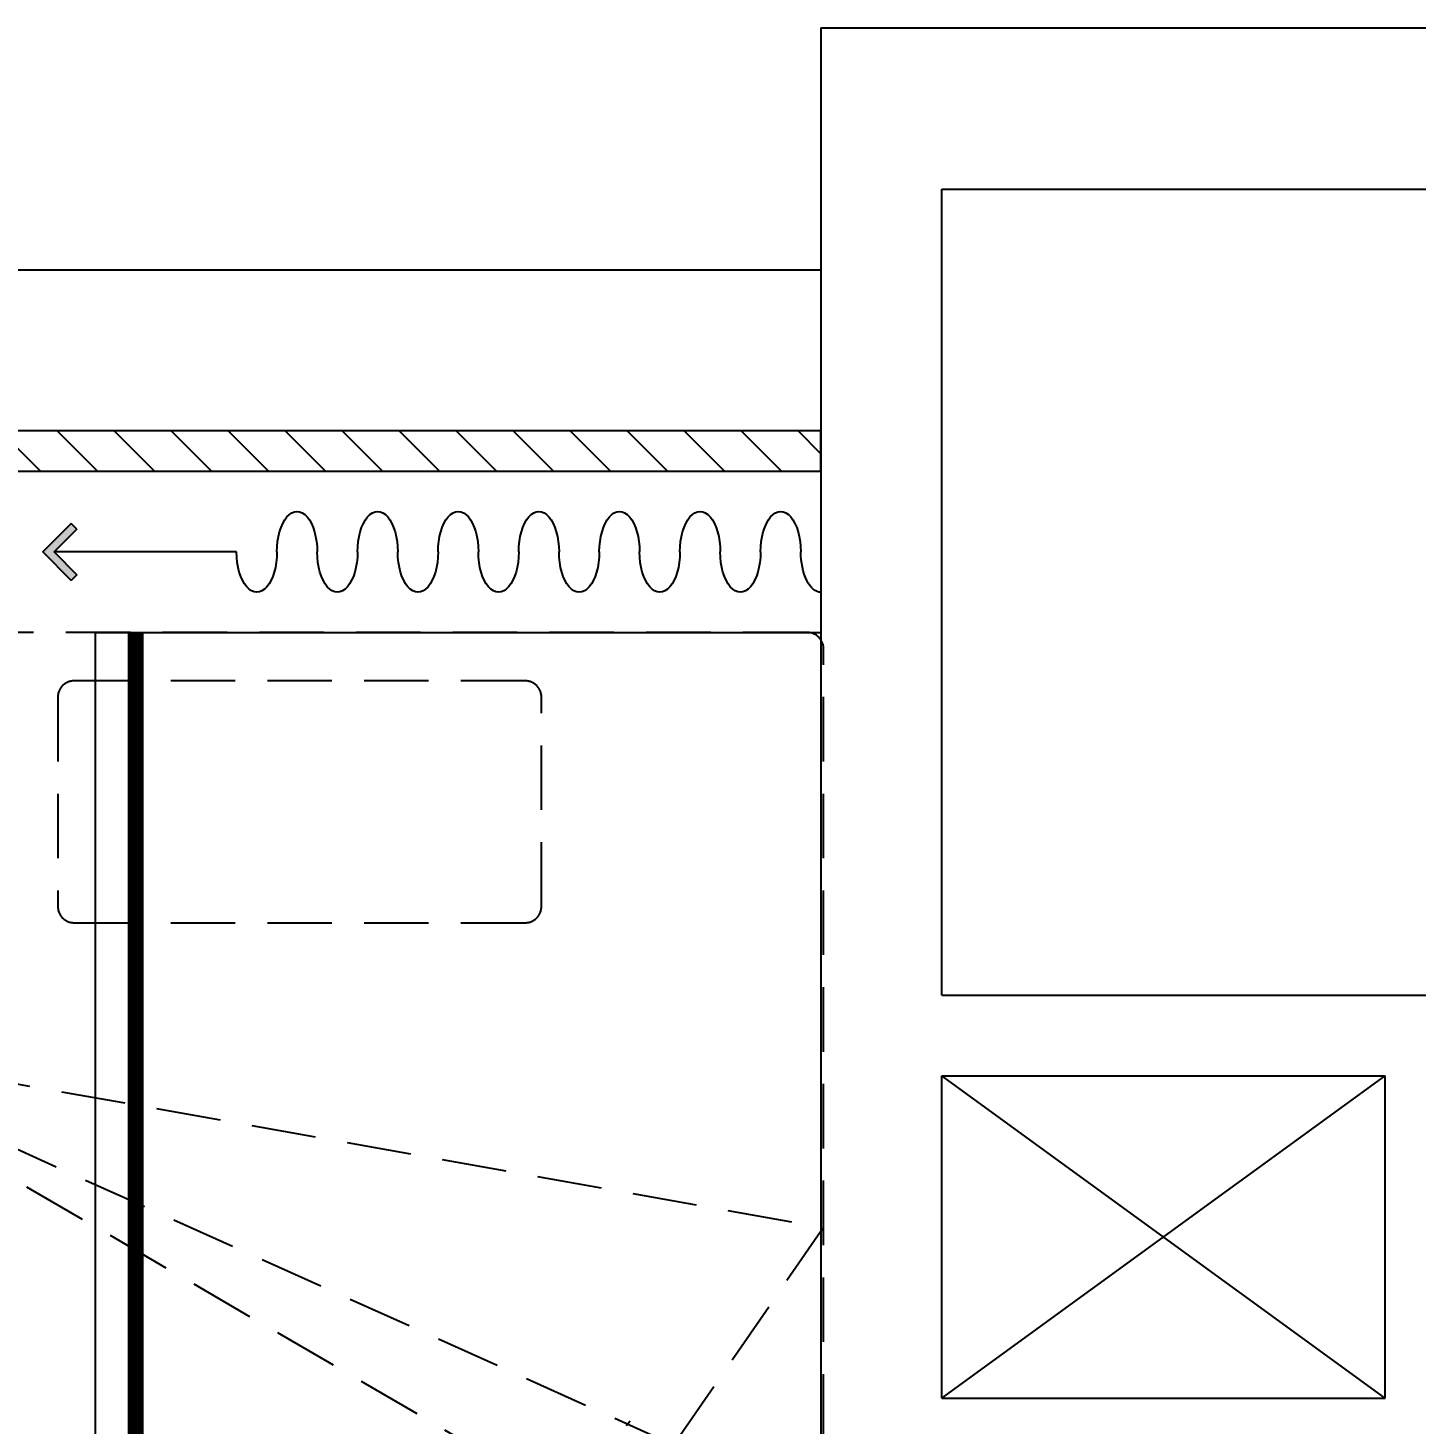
# Model space of a CAD drawing. Header units: inches. Extents: x -63256 to 33689, y -34490 to 100230.
# Drawn here: x -25247 to -23525, y 11862 to 13594 of the extents above; entities that cross this region are included whole.
import ezdxf

# ---------------------------------------------------------------- set-up
doc = ezdxf.new("R2010")
doc.units = ezdxf.units.IN
doc.header["$LTSCALE"] = 100
doc.header["$MEASUREMENT"] = 0
doc.linetypes.add('DH-HID2', pattern=[1.2, 0.8, -0.4])
doc.linetypes.add('HID', pattern=[2.5, 1.5, -1])
for name, color, linetype in [('01. F-소품', 3, 'Continuous'), ('06-LIGHT', 4, 'Continuous'), ('3.기호.계단선', 30, 'Continuous'), ('C-WIN', 4, 'Continuous'), ('FU-FURM', 251, 'DH-HID2'), ('도면층2', 2, 'Continuous')]:
    doc.layers.add(name, color=color, linetype=linetype)
doc.styles.add('코레일둥고', font='')
doc.styles.get('코레일둥고').set_extended_font_data('Korail Round Gothic Medium')

# ---------------------------------------------------------------- blocks, each defined once
blk = doc.blocks.new('vuidauseh')
at = {"color": 1}
for p, q in [((-51044.5, 11893.6), (-51594.5, 12293.6)), ((-51594.5, 11893.6), (-51044.5, 12293.6))]:
    blk.add_line(p, q, dxfattribs=at)
at = {"layer": 'C-WIN'}
blk.add_lwpolyline([(-54854.5, 13293.6), (-51744.5, 13293.6), (-51744.5, 13093.6), (-54854.5, 13093.6)], close=True, dxfattribs=at)
at = {"layer": '도면층2'}
for p, q in [((-51744.5, 13593.6), (-50884.5, 13593.6)), ((-51744.5, 13593.6), (-51744.5, 8913.6)), ((-51594.5, 12393.6), (-51594.5, 13393.6)), ((-51594.5, 13393.6), (-50884.5, 13393.6)), ((-51594.5, 12393.6), (-50544.5, 12393.6)), ((-51594.5, 11893.6), (-51594.5, 12293.6)), ((-51594.5, 12293.6), (-51044.5, 12293.6)), ((-51044.5, 11893.6), (-51044.5, 12293.6)), ((-51594.5, 11893.6), (-51044.5, 11893.6))]:
    blk.add_line(p, q, dxfattribs=at)
blk = doc.blocks.new('F-701')
at = {"layer": 'FU-FURM'}
for p, q in [((-650, -506.5), (326, -1074)), ((464, -1008), (-650, -506.5)), ((-650, -506.5), (650, -738)), ((650, -738), (464, -1008)), ((326, -1074), (410, -978))]:
    blk.add_line(p, q, dxfattribs=at)
for points in [[(-630, -2100), (630, -2100, 0.414214), (650, -2080), (650, -20, 0.414214), (630, 0), (-630, 0, 0.414214), (-650, -20), (-650, -2080, 0.414214)], [(-280, -360), (280, -360, 0.414214), (300, -340), (300, -80, 0.414214), (280, -60), (-280, -60, 0.414214), (-300, -80), (-300, -340, 0.414214)]]:
    blk.add_lwpolyline(points, format="xyb", close=True, dxfattribs=at)
at = {"layer": 'FU-FURM', "style": '코레일둥고'}
blk.add_text('1300*2100', height=120, dxfattribs=at).set_placement((-398.4, -1941.7))
blk = doc.blocks.new('FFSFDF')
at = {"layer": '01. F-소품'}
blk.add_hatch(color=8, dxfattribs=at).paths.add_polyline_path([(1567672.9, 1746751.1), (1567679.9, 1746744.1), (1567715.3, 1746779.4), (1567679.9, 1746814.8), (1567672.9, 1746807.7), (1567701.2, 1746779.4)])
at = {"layer": '01. F-소품', "color": 8}
for p, q in [((1567672.9, 1746807.7), (1567679.9, 1746814.8)), ((1567474.8, 1746779.4), (1567701.2, 1746779.4)), ((1567672.9, 1746751.1), (1567679.9, 1746744.1))]:
    blk.add_line(p, q, dxfattribs=at)
for points in [[(1567679.9, 1746814.8), (1567715.3, 1746779.4), (1567679.9, 1746744.1)], [(1567672.9, 1746807.7), (1567701.2, 1746779.4), (1567672.9, 1746751.1)]]:
    blk.add_lwpolyline(points, dxfattribs=at)
for centre, start_param, end_param in [((1566799.8, 1746779.4), 1.570796, 4.712389), ((1566899.8, 1746779.4), 1.570796, 4.712389), ((1566999.8, 1746779.4), 1.570796, 4.712389), ((1567099.8, 1746779.4), 1.570796, 4.712389), ((1567199.8, 1746779.4), 1.570796, 4.712389), ((1567299.8, 1746779.4), 1.570796, 4.712389), ((1567399.8, 1746779.4), 1.570796, 4.712389), ((1566749.8, 1746779.4), 6.283185, 7.853982), ((1566849.8, 1746779.4), 4.712389, 7.853982), ((1566949.8, 1746779.4), 4.712389, 7.853982), ((1567049.8, 1746779.4), 4.712389, 7.853982), ((1567149.8, 1746779.4), 4.712389, 7.853982), ((1567249.8, 1746779.4), 4.712389, 7.853982), ((1567349.8, 1746779.4), 4.712389, 7.853982), ((1567449.8, 1746779.4), 4.712389, 7.853982)]:
    blk.add_ellipse(centre, major_axis=(0, -50), ratio=0.5, start_param=start_param, end_param=end_param, dxfattribs=at)

msp = doc.modelspace()

# ---------------------------------------------------------------- hatches: boundary and pattern name
at = {"layer": '3.기호.계단선'}
h = msp.add_hatch(dxfattribs=at)
h.set_pattern_fill('_USER', color=256, scale=50, angle=135, pattern_type=0)
h.set_pattern_definition([(135, (63784.06, -211170.68), (-35.355339, -35.355339), [])])
h.paths.add_polyline_path([(-24263.2, 13043.6), (-24263.2, 13093.6), (-27613.2, 13093.6), (-27613.2, 13043.6)])

# ---------------------------------------------------------------- linework, layer by layer
at = {"layer": '06-LIGHT'}
for p, q in [((-25163.4, 8913.6), (-25163.4, 12843.6)), ((-25163.4, 12843.6), (-24263.2, 12843.6))]:
    msp.add_line(p, q, dxfattribs=at)
at = {"layer": '06-LIGHT', "color": 10, "linetype": 'HID', "const_width": 20}
msp.add_lwpolyline([(-25113.4, 12843.6), (-25113.4, 8913.6)], dxfattribs=at)
at = {"layer": '3.기호.계단선'}
msp.add_lwpolyline([(-24263.2, 13043.6), (-24263.2, 13093.6), (-27613.2, 13093.6), (-27613.2, 13043.6), (-24263.2, 13043.6)], dxfattribs=at)

# ---------------------------------------------------------------- block references
msp.add_blockref('vuidauseh', (27481.3, 0))
at = {"color": 0, "xscale": -1}
msp.add_blockref('FFSFDF', (1542486.6, -1733835.8), dxfattribs=at)
at = {"layer": 'FU-FURM'}
msp.add_blockref('F-701', (-24910, 12843.6), dxfattribs=at)

doc.saveas('drawing.dxf')
